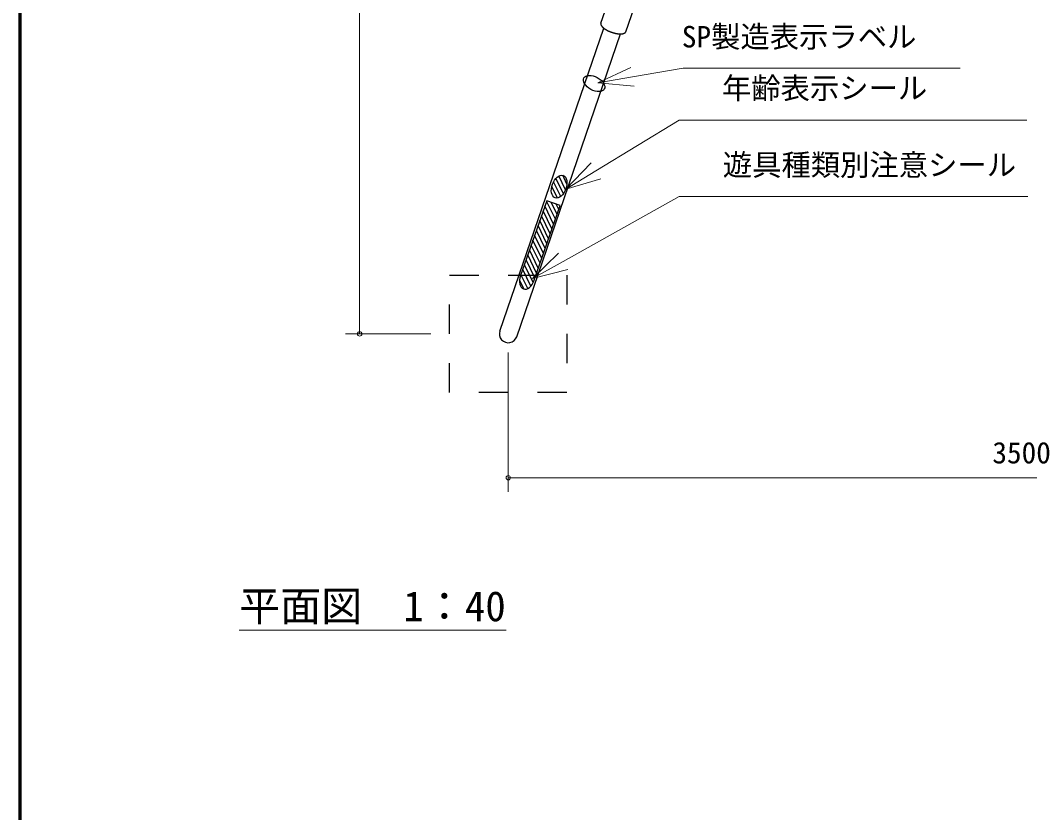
# Model space of a CAD drawing. Units: millimetres at full size, sheet at 1:40; details may follow other scales. Extents: x 600 to 16200, y 600 to 11280.
# Drawn here: x 600 to 4042, y 5940 to 8642 of the extents above; entities that cross this region are included whole.
import ezdxf
from ezdxf.enums import TextEntityAlignment as Align

# ---------------------------------------------------------------- set-up
doc = ezdxf.new("R2010")
doc.units = ezdxf.units.MM
doc.header["$LTSCALE"] = 40
doc.linetypes.add('USER2', pattern=[5, 2.5, -2.5])
for name, color, linetype, lineweight in [('D-STR-DIM\u3000寸法線、寸法値', 7, 'Continuous', 13), ('D-STR-HTXT\u3000旗上げ', 7, 'Continuous', 13), ('D-STR-TXT\u3000文字列', 7, 'Continuous', 13), ('D-STR\u3000構造物外形線', 1, 'Continuous', 25), ('D-TTL', 7, 'Continuous', 70)]:
    doc.layers.add(name, color=color, linetype=linetype, lineweight=lineweight)
doc.styles.add('ＭＳ ゴシック', font='')
doc.styles.get('ＭＳ ゴシック').set_extended_font_data('MS Gothic')

msp = doc.modelspace()

# ---------------------------------------------------------------- linework, layer by layer
at = {"layer": 'D-STR-DIM\u3000寸法線、寸法値'}
for p, q in [((1757.28, 7572.6), (1757.28, 9922.6)), ((2000.07, 7572.6), (1709.28, 7572.6)), ((2264.07, 7508.6), (2264.07, 7034.16)), ((2264.07, 7082.16), (5764.07, 7082.16))]:
    msp.add_line(p, q, dxfattribs=at)
at = {"layer": 'D-STR-DIM\u3000寸法線、寸法値', "lineweight": 0}
for centre, start, end in [((1757.28, 7572.6), 90, 270), ((1757.28, 7572.6), 270, 90), ((2264.07, 7082.16), 0, 180), ((2264.07, 7082.16), 180, 0)]:
    msp.add_arc(centre, 7.5, start, end, dxfattribs=at)
at = {"layer": 'D-STR-HTXT\u3000旗上げ'}
for p, q in [((2569.31, 8428.1), (2682.08, 8480.22)), ((2569.31, 8428.1), (2687.56, 8448.54)), ((2693.04, 8416.86), (2569.31, 8428.1)), ((2460.29, 8066.21), (2546.1, 8156.04)), ((2460.29, 8066.21), (2562.81, 8128.57)), ((2579.52, 8101.1), (2460.29, 8066.21)), ((2346.27, 7761.19), (2435.26, 7847.88)), ((2346.27, 7761.19), (2450.97, 7819.83)), ((2466.68, 7791.77), (2346.27, 7761.19))]:
    msp.add_line(p, q, dxfattribs=at)
for points in [[(2687.56, 8448.54), (2859.74, 8478.31), (3804.55, 8478.31)], [(2562.81, 8128.57), (2846.54, 8301.15), (4032, 8301.15)], [(2450.97, 7819.83), (2846.54, 8041.36), (4035.04, 8041.36)]]:
    msp.add_lwpolyline(points, dxfattribs=at)
at = {"layer": 'D-STR-TXT\u3000文字列'}
msp.add_line((1346.36, 6562.34), (2256.36, 6562.34), dxfattribs=at)
at = {"layer": 'D-STR\u3000構造物外形線'}
for p, q in [((2579.64, 8631.89), (2613.75, 8731.39)), ((2664.77, 8602.71), (2693.88, 8687.6)), ((2235.45, 7582.41), (2589.41, 8614.92)), ((2579.29, 8630.28), (2579.27, 8629.71)), ((2579.27, 8629.71), (2579.28, 8629.14)), ((2579.28, 8629.14), (2579.33, 8628.55)), ((2579.37, 8630.83), (2579.29, 8630.28)), ((2579.33, 8628.55), (2579.43, 8627.95)), ((2579.48, 8631.37), (2579.37, 8630.83)), ((2579.43, 8627.95), (2579.57, 8627.34)), ((2579.64, 8631.89), (2579.48, 8631.37)), ((2579.57, 8627.34), (2579.75, 8626.72)), ((2579.75, 8626.72), (2579.98, 8626.09)), ((2579.98, 8626.09), (2580.24, 8625.45)), ((2580.24, 8625.45), (2580.55, 8624.81)), ((2580.55, 8624.81), (2580.9, 8624.15)), ((2580.9, 8624.15), (2581.29, 8623.49)), ((2581.29, 8623.49), (2581.71, 8622.83)), ((2581.71, 8622.83), (2582.18, 8622.16)), ((2582.18, 8622.16), (2582.69, 8621.48)), ((2582.69, 8621.48), (2583.24, 8620.8)), ((2583.24, 8620.8), (2583.83, 8620.11)), ((2583.83, 8620.11), (2584.45, 8619.43)), ((2584.45, 8619.43), (2585.11, 8618.74)), ((2585.11, 8618.74), (2585.81, 8618.05)), ((2585.81, 8618.05), (2586.54, 8617.36)), ((2586.54, 8617.36), (2587.31, 8616.67)), ((2587.31, 8616.67), (2588.11, 8615.98)), ((2588.11, 8615.98), (2588.95, 8615.29)), ((2588.95, 8615.29), (2589.82, 8614.6)), ((2589.82, 8614.6), (2590.72, 8613.92)), ((2590.72, 8613.92), (2591.66, 8613.23)), ((2591.66, 8613.23), (2592.62, 8612.56)), ((2592.62, 8612.56), (2593.61, 8611.88)), ((2593.61, 8611.88), (2594.63, 8611.22)), ((2594.63, 8611.22), (2595.68, 8610.56)), ((2595.68, 8610.56), (2596.75, 8609.9)), ((2596.75, 8609.9), (2597.85, 8609.25)), ((2597.85, 8609.25), (2598.97, 8608.62)), ((2598.97, 8608.62), (2600.12, 8607.99)), ((2600.12, 8607.99), (2601.29, 8607.36)), ((2601.29, 8607.36), (2602.48, 8606.75)), ((2602.48, 8606.75), (2603.68, 8606.15)), ((2603.68, 8606.15), (2604.91, 8605.56)), ((2604.91, 8605.56), (2606.15, 8604.98)), ((2292.68, 7562.79), (2646.64, 8595.3)), ((2606.15, 8604.98), (2607.41, 8604.42)), ((2607.41, 8604.42), (2608.68, 8603.86)), ((2608.68, 8603.86), (2609.97, 8603.32)), ((2609.97, 8603.32), (2611.27, 8602.79)), ((2611.27, 8602.79), (2612.58, 8602.28)), ((2612.58, 8602.28), (2613.9, 8601.78)), ((2613.9, 8601.78), (2615.23, 8601.3)), ((2615.23, 8601.3), (2616.56, 8600.84)), ((2616.56, 8600.84), (2617.9, 8600.39)), ((2617.9, 8600.39), (2619.25, 8599.95)), ((2619.25, 8599.95), (2620.59, 8599.54)), ((2620.59, 8599.54), (2621.94, 8599.14)), ((2621.94, 8599.14), (2623.29, 8598.76)), ((2623.29, 8598.76), (2624.64, 8598.39)), ((2624.64, 8598.39), (2625.98, 8598.05)), ((2625.98, 8598.05), (2627.32, 8597.72)), ((2627.32, 8597.72), (2628.66, 8597.42)), ((2628.66, 8597.42), (2629.99, 8597.13)), ((2629.99, 8597.13), (2631.31, 8596.87)), ((2631.31, 8596.87), (2632.63, 8596.62)), ((2632.63, 8596.62), (2633.93, 8596.39)), ((2633.93, 8596.39), (2635.22, 8596.19)), ((2635.22, 8596.19), (2636.5, 8596)), ((2636.5, 8596), (2637.77, 8595.84)), ((2637.77, 8595.84), (2639.02, 8595.7)), ((2639.02, 8595.7), (2640.25, 8595.58)), ((2640.25, 8595.58), (2641.46, 8595.48)), ((2641.46, 8595.48), (2642.66, 8595.4)), ((2642.66, 8595.4), (2643.84, 8595.35)), ((2643.84, 8595.35), (2644.99, 8595.31)), ((2644.99, 8595.31), (2646.12, 8595.3)), ((2646.12, 8595.3), (2647.23, 8595.31)), ((2647.23, 8595.31), (2648.31, 8595.34)), ((2648.31, 8595.34), (2649.37, 8595.39)), ((2649.37, 8595.39), (2650.4, 8595.47)), ((2650.4, 8595.47), (2651.41, 8595.56)), ((2651.41, 8595.56), (2652.38, 8595.68)), ((2652.38, 8595.68), (2653.33, 8595.82)), ((2653.33, 8595.82), (2654.24, 8595.98)), ((2654.24, 8595.98), (2655.12, 8596.16)), ((2655.12, 8596.16), (2655.97, 8596.36)), ((2655.97, 8596.36), (2656.79, 8596.58)), ((2656.79, 8596.58), (2657.57, 8596.82)), ((2657.57, 8596.82), (2658.32, 8597.08)), ((2658.32, 8597.08), (2659.03, 8597.37)), ((2659.03, 8597.37), (2659.71, 8597.67)), ((2659.71, 8597.67), (2660.34, 8597.99)), ((2660.34, 8597.99), (2660.95, 8598.33)), ((2660.95, 8598.33), (2661.51, 8598.69)), ((2661.51, 8598.69), (2662.03, 8599.07)), ((2662.03, 8599.07), (2662.52, 8599.47)), ((2662.52, 8599.47), (2662.96, 8599.88)), ((2662.96, 8599.88), (2663.37, 8600.31)), ((2663.37, 8600.31), (2663.73, 8600.76)), ((2663.73, 8600.76), (2664.05, 8601.22)), ((2664.05, 8601.22), (2664.33, 8601.7)), ((2664.33, 8601.7), (2664.58, 8602.2)), ((2664.58, 8602.2), (2664.77, 8602.71)), ((2442.73, 8040.86), (2418.37, 8091.29)), ((2451.98, 8050.45), (2426.57, 8103.04)), ((2459.38, 8063.86), (2436.62, 8110.98)), ((2463.99, 8083.05), (2449.46, 8113.14)), ((2431.33, 8035.72), (2412.31, 8075.08)), ((2394.93, 8026.34), (2306.07, 7771.36)), ((2424.53, 7963.6), (2394.63, 8025.49)), ((2440.83, 8010.37), (2394.93, 8026.34)), ((2430.34, 7980.29), (2410.76, 8020.83)), ((2351.96, 7755.37), (2440.83, 8010.37)), ((2412.89, 7930.21), (2382.99, 7992.1)), ((2418.71, 7946.91), (2388.81, 8008.79)), ((2436.16, 7996.98), (2427.45, 8015.02)), ((2401.26, 7896.83), (2371.36, 7958.71)), ((2407.07, 7913.52), (2377.18, 7975.41)), ((2389.62, 7863.44), (2359.72, 7925.33)), ((2395.44, 7880.13), (2365.54, 7942.02)), ((2377.99, 7830.05), (2348.09, 7891.94)), ((2383.8, 7846.75), (2353.91, 7908.63)), ((2366.35, 7796.67), (2336.45, 7858.56)), ((2372.17, 7813.36), (2342.27, 7875.25)), ((2354.72, 7763.28), (2324.82, 7825.17)), ((2360.53, 7779.98), (2330.64, 7841.86)), ((2340.44, 7735.36), (2313.18, 7791.78)), ((2348.54, 7747.33), (2319, 7808.48)), ((2317.62, 7725.13), (2302.75, 7755.92)), ((2330.44, 7727.33), (2307.37, 7775.09))]:
    msp.add_line(p, q, dxfattribs=at)
at = {"layer": 'D-STR\u3000構造物外形線', "linetype": 'USER2'}
for p, q in [((2064.07, 7372.6), (2064.07, 7772.6)), ((2064.07, 7772.6), (2464.07, 7772.6)), ((2464.07, 7772.6), (2464.07, 7372.6)), ((2464.07, 7372.6), (2064.07, 7372.6))]:
    msp.add_line(p, q, dxfattribs=at)
at = {"layer": 'D-STR\u3000構造物外形線'}
msp.add_arc((2264.07, 7572.6), 30.25, 161.07756, 341.07756, dxfattribs=at)
for centre, major_axis, ratio in [((2556.49, 8426.31), (-34.69, 18.9), 0.582278), ((2437.45, 8074.51), (-13.84, -38.09), 0.599627)]:
    msp.add_ellipse(centre, major_axis=major_axis, ratio=ratio, dxfattribs=at)
msp.add_ellipse((2329.01, 7763.36), major_axis=(-13.15, -37.74), ratio=0.607949, start_param=4.712389, end_param=7.8539816, dxfattribs=at)
at = {"layer": 'D-TTL'}
msp.add_lwpolyline([(600, 600), (600, 11280), (16200, 11280), (16200, 600)], close=True, dxfattribs=at)

# ---------------------------------------------------------------- texts
at = {"layer": 'D-STR-DIM\u3000寸法線、寸法値', "style": 'ＭＳ ゴシック'}
msp.add_text('3500', height=73.31, dxfattribs=at).set_placement((4014.07, 7167.67), align=Align.MIDDLE_CENTER)
at = {"layer": 'D-STR-HTXT\u3000旗上げ', "style": 'ＭＳ ゴシック'}
for s, p in [('SP製造表示ラベル', (2855.64, 8527.02)), ('年齢表示シール', (2992.4, 8351.88)), ('遊具種類別注意シール', (2995.45, 8090.07))]:
    msp.add_text(s, height=73.31, dxfattribs=at).set_placement(p, align=Align.BOTTOM_LEFT)
at = {"layer": 'D-STR-TXT\u3000文字列', "style": 'ＭＳ ゴシック'}
msp.add_text('平面図\u30001：40', height=102.6, dxfattribs=at).set_placement((1346.36, 6562.34), align=Align.BOTTOM_LEFT)

doc.saveas('drawing.dxf')
